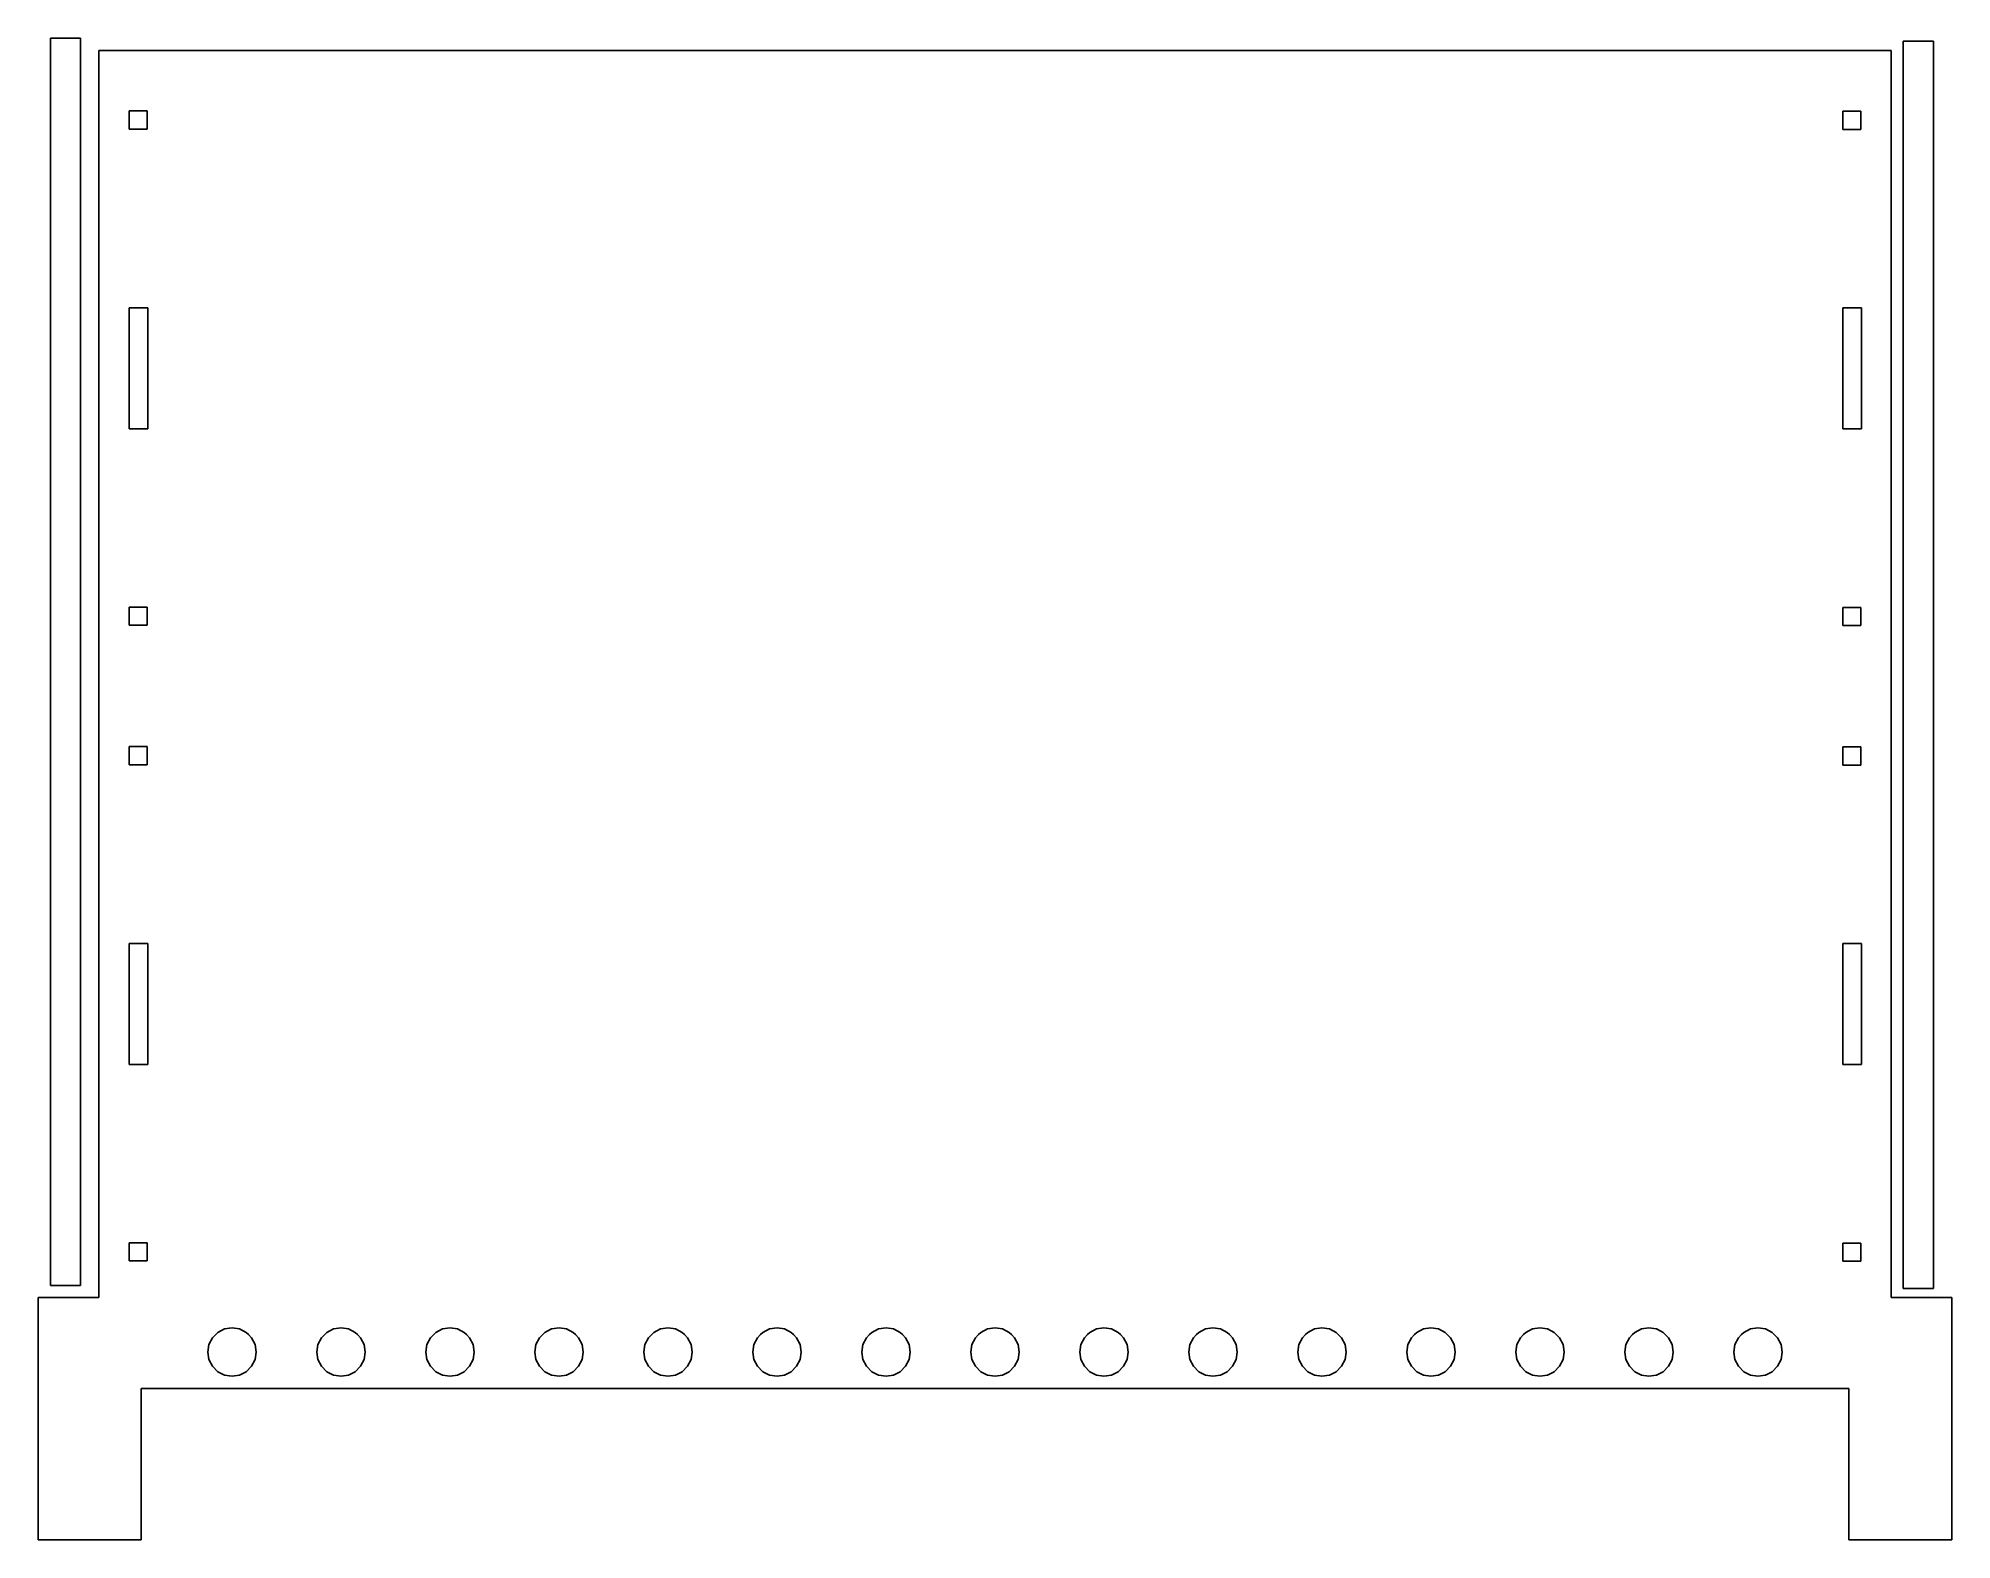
# Model space of a CAD drawing. Header units: millimetres. Extents: x -164 to 152, y -124 to 124.
import ezdxf

# ---------------------------------------------------------------- set-up
doc = ezdxf.new("R2010")
doc.units = ezdxf.units.MM
doc.layers.get('0').update_dxf_attribs({"lineweight": 25, "true_color": 0xffffff})

msp = doc.modelspace()

# ---------------------------------------------------------------- linework, layer by layer
for p, q in [((-162, 124), (-157, 124)), ((-162, -82), (-162, 124)), ((-157, 124), (-157, -82)), ((144, 123.5), (149, 123.5)), ((144, -82.5), (144, 123.5)), ((149, 123.5), (149, -82.5)), ((-154, -84), (-154, 122)), ((-154, 122), (-149, 122)), ((-149, 122), (-147, 122)), ((-147, 122), (-146, 122)), ((-146, 122), (-145.9, 122)), ((-145.9, 122), (-136, 122)), ((-136, 122), (-128, 122)), ((-128, 122), (-118, 122)), ((-118, 122), (-110, 122)), ((-110, 122), (-100, 122)), ((-100, 122), (-92, 122)), ((-92, 122), (-82, 122)), ((-82, 122), (-74, 122)), ((-74, 122), (-64, 122)), ((-64, 122), (-56, 122)), ((-56, 122), (-46, 122)), ((-46, 122), (-38, 122)), ((-38, 122), (-28, 122)), ((-28, 122), (-20, 122)), ((-20, 122), (-10, 122)), ((-10, 122), (-2, 122)), ((-2, 122), (8, 122)), ((8, 122), (16, 122)), ((16, 122), (26, 122)), ((26, 122), (34, 122)), ((34, 122), (44, 122)), ((44, 122), (52, 122)), ((52, 122), (62, 122)), ((62, 122), (70, 122)), ((70, 122), (80, 122)), ((80, 122), (88, 122)), ((88, 122), (98, 122)), ((98, 122), (106, 122)), ((106, 122), (116, 122)), ((116, 122), (124, 122)), ((124, 122), (134, 122)), ((134, 122), (137, 122)), ((137, 122), (137.1, 122)), ((137.1, 122), (142, 122)), ((142, 122), (142, -84)), ((-147, 112), (-149, 112)), ((-149, 112), (-149, 109)), ((-146, 112), (-147, 112)), ((-146, 109), (-146, 112)), ((137, 111.95), (134, 111.95)), ((134, 111.95), (134, 108.95)), ((137, 108.95), (137, 111.95)), ((-149, 109), (-147, 109)), ((-147, 109), (-146, 109)), ((134, 108.95), (137, 108.95)), ((-147, 79.5), (-149, 79.5)), ((-149, 79.5), (-149, 59.5)), ((-146, 79.5), (-147, 79.5)), ((-145.9, 79.5), (-146, 79.5)), ((-145.9, 59.5), (-145.9, 79.5)), ((137, 79.5), (134, 79.5)), ((134, 79.5), (134, 59.5)), ((137.1, 79.5), (137, 79.5)), ((137.1, 59.5), (137.1, 79.5)), ((-149, 59.5), (-147, 59.5)), ((-147, 59.5), (-146, 59.5)), ((-146, 59.5), (-145.9, 59.5)), ((134, 59.5), (137, 59.5)), ((137, 59.5), (137.1, 59.5)), ((-147, 30.05), (-149, 30.05)), ((-149, 30.05), (-149, 27.05)), ((-146, 30.05), (-147, 30.05)), ((-146, 27.05), (-146, 30.05)), ((137, 30), (134, 30)), ((134, 30), (134, 27)), ((137, 27), (137, 30)), ((-149, 27.05), (-147, 27.05)), ((-147, 27.05), (-146, 27.05)), ((134, 27), (137, 27)), ((-147, 7), (-149, 7)), ((-149, 7), (-149, 4)), ((-146, 7), (-147, 7)), ((-146, 4), (-146, 7)), ((137, 6.95), (134, 6.95)), ((134, 6.95), (134, 3.95)), ((137, 3.95), (137, 6.95)), ((-149, 4), (-147, 4)), ((-147, 4), (-146, 4)), ((134, 3.95), (137, 3.95)), ((-147, -25.5), (-149, -25.5)), ((-149, -25.5), (-149, -45.5)), ((-146, -25.5), (-147, -25.5)), ((-145.9, -25.5), (-146, -25.5)), ((-145.9, -45.5), (-145.9, -25.5)), ((137, -25.5), (134, -25.5)), ((134, -25.5), (134, -45.5)), ((137.1, -25.5), (137, -25.5)), ((137.1, -45.5), (137.1, -25.5)), ((-149, -45.5), (-147, -45.5)), ((-147, -45.5), (-146, -45.5)), ((-146, -45.5), (-145.9, -45.5)), ((134, -45.5), (137, -45.5)), ((137, -45.5), (137.1, -45.5)), ((-147, -74.95), (-149, -74.95)), ((-149, -74.95), (-149, -77.95)), ((-146, -74.95), (-147, -74.95)), ((-146, -77.95), (-146, -74.95)), ((137, -75), (134, -75)), ((134, -75), (134, -78)), ((137, -78), (137, -75)), ((-149, -77.95), (-147, -77.95)), ((-147, -77.95), (-146, -77.95)), ((134, -78), (137, -78)), ((-157, -82), (-162, -82)), ((-164, -124), (-164, -84)), ((-164, -84), (-162, -84)), ((-162, -84), (-157, -84)), ((-157, -84), (-154, -84)), ((142, -84), (144, -84)), ((149, -82.5), (144, -82.5)), ((144, -84), (149, -84)), ((149, -84), (152, -84)), ((152, -84), (152, -124)), ((-135.24, -90.65), (-135.81, -91.76)), ((-134.7, -90.11), (-135.24, -90.65)), ((-134.35, -89.76), (-134.7, -90.11)), ((-133.24, -89.19), (-134.35, -89.76)), ((-132, -89), (-133.24, -89.19)), ((-130.76, -89.19), (-132, -89)), ((-129.65, -89.76), (-130.76, -89.19)), ((-129.3, -90.11), (-129.65, -89.76)), ((-128.76, -90.65), (-129.3, -90.11)), ((-128.19, -91.76), (-128.76, -90.65)), ((-117.24, -90.65), (-117.81, -91.76)), ((-116.7, -90.11), (-117.24, -90.65)), ((-116.35, -89.76), (-116.7, -90.11)), ((-115.24, -89.19), (-116.35, -89.76)), ((-114, -89), (-115.24, -89.19)), ((-112.76, -89.19), (-114, -89)), ((-111.65, -89.76), (-112.76, -89.19)), ((-111.3, -90.11), (-111.65, -89.76)), ((-110.76, -90.65), (-111.3, -90.11)), ((-110.19, -91.76), (-110.76, -90.65)), ((-99.24, -90.65), (-99.81, -91.76)), ((-98.7, -90.11), (-99.24, -90.65)), ((-98.35, -89.76), (-98.7, -90.11)), ((-97.24, -89.19), (-98.35, -89.76)), ((-96, -89), (-97.24, -89.19)), ((-94.76, -89.19), (-96, -89)), ((-93.65, -89.76), (-94.76, -89.19)), ((-93.3, -90.11), (-93.65, -89.76)), ((-92.76, -90.65), (-93.3, -90.11)), ((-92.19, -91.76), (-92.76, -90.65)), ((-81.24, -90.65), (-81.81, -91.76)), ((-80.7, -90.11), (-81.24, -90.65)), ((-80.35, -89.76), (-80.7, -90.11)), ((-79.24, -89.19), (-80.35, -89.76)), ((-78, -89), (-79.24, -89.19)), ((-76.76, -89.19), (-78, -89)), ((-75.65, -89.76), (-76.76, -89.19)), ((-75.3, -90.11), (-75.65, -89.76)), ((-74.76, -90.65), (-75.3, -90.11)), ((-74.19, -91.76), (-74.76, -90.65)), ((-63.24, -90.65), (-63.81, -91.76)), ((-62.7, -90.11), (-63.24, -90.65)), ((-62.35, -89.76), (-62.7, -90.11)), ((-61.24, -89.19), (-62.35, -89.76)), ((-60, -89), (-61.24, -89.19)), ((-58.76, -89.19), (-60, -89)), ((-57.65, -89.76), (-58.76, -89.19)), ((-57.3, -90.11), (-57.65, -89.76)), ((-56.76, -90.65), (-57.3, -90.11)), ((-56.19, -91.76), (-56.76, -90.65)), ((-45.24, -90.65), (-45.81, -91.76)), ((-44.7, -90.11), (-45.24, -90.65)), ((-44.35, -89.76), (-44.7, -90.11)), ((-43.24, -89.19), (-44.35, -89.76)), ((-42, -89), (-43.24, -89.19)), ((-40.76, -89.19), (-42, -89)), ((-39.65, -89.76), (-40.76, -89.19)), ((-39.3, -90.11), (-39.65, -89.76)), ((-38.76, -90.65), (-39.3, -90.11)), ((-38.19, -91.76), (-38.76, -90.65)), ((-27.24, -90.65), (-27.81, -91.76)), ((-26.7, -90.11), (-27.24, -90.65)), ((-26.35, -89.76), (-26.7, -90.11)), ((-25.24, -89.19), (-26.35, -89.76)), ((-24, -89), (-25.24, -89.19)), ((-22.76, -89.19), (-24, -89)), ((-21.65, -89.76), (-22.76, -89.19)), ((-21.3, -90.11), (-21.65, -89.76)), ((-20.76, -90.65), (-21.3, -90.11)), ((-20.19, -91.76), (-20.76, -90.65)), ((-9.24, -90.65), (-9.81, -91.76)), ((-8.7, -90.11), (-9.24, -90.65)), ((-8.35, -89.76), (-8.7, -90.11)), ((-7.24, -89.19), (-8.35, -89.76)), ((-6, -89), (-7.24, -89.19)), ((-4.76, -89.19), (-6, -89)), ((-3.65, -89.76), (-4.76, -89.19)), ((-3.3, -90.11), (-3.65, -89.76)), ((-2.76, -90.65), (-3.3, -90.11)), ((-2.19, -91.76), (-2.76, -90.65)), ((8.76, -90.65), (8.19, -91.76)), ((9.3, -90.11), (8.76, -90.65)), ((9.65, -89.76), (9.3, -90.11)), ((10.76, -89.19), (9.65, -89.76)), ((12, -89), (10.76, -89.19)), ((13.24, -89.19), (12, -89)), ((14.35, -89.76), (13.24, -89.19)), ((14.7, -90.11), (14.35, -89.76)), ((15.24, -90.65), (14.7, -90.11)), ((15.81, -91.76), (15.24, -90.65)), ((26.76, -90.65), (26.19, -91.76)), ((27.3, -90.11), (26.76, -90.65)), ((27.65, -89.76), (27.3, -90.11)), ((28.76, -89.19), (27.65, -89.76)), ((30, -89), (28.76, -89.19)), ((31.24, -89.19), (30, -89)), ((32.35, -89.76), (31.24, -89.19)), ((32.7, -90.11), (32.35, -89.76)), ((33.24, -90.65), (32.7, -90.11)), ((33.81, -91.76), (33.24, -90.65)), ((44.76, -90.65), (44.19, -91.76)), ((45.3, -90.11), (44.76, -90.65)), ((45.65, -89.76), (45.3, -90.11)), ((46.76, -89.19), (45.65, -89.76)), ((48, -89), (46.76, -89.19)), ((49.24, -89.19), (48, -89)), ((50.35, -89.76), (49.24, -89.19)), ((50.7, -90.11), (50.35, -89.76)), ((51.24, -90.65), (50.7, -90.11)), ((51.81, -91.76), (51.24, -90.65)), ((62.76, -90.65), (62.19, -91.76)), ((63.3, -90.11), (62.76, -90.65)), ((63.65, -89.76), (63.3, -90.11)), ((64.76, -89.19), (63.65, -89.76)), ((66, -89), (64.76, -89.19)), ((67.24, -89.19), (66, -89)), ((68.35, -89.76), (67.24, -89.19)), ((68.7, -90.11), (68.35, -89.76)), ((69.24, -90.65), (68.7, -90.11)), ((69.81, -91.76), (69.24, -90.65)), ((80.76, -90.65), (80.19, -91.76)), ((81.3, -90.11), (80.76, -90.65)), ((81.65, -89.76), (81.3, -90.11)), ((82.76, -89.19), (81.65, -89.76)), ((84, -89), (82.76, -89.19)), ((85.24, -89.19), (84, -89)), ((86.35, -89.76), (85.24, -89.19)), ((86.7, -90.11), (86.35, -89.76)), ((87.24, -90.65), (86.7, -90.11)), ((87.81, -91.76), (87.24, -90.65)), ((98.76, -90.65), (98.19, -91.76)), ((99.3, -90.11), (98.76, -90.65)), ((99.65, -89.76), (99.3, -90.11)), ((100.76, -89.19), (99.65, -89.76)), ((102, -89), (100.76, -89.19)), ((103.24, -89.19), (102, -89)), ((104.35, -89.76), (103.24, -89.19)), ((104.7, -90.11), (104.35, -89.76)), ((105.24, -90.65), (104.7, -90.11)), ((105.81, -91.76), (105.24, -90.65)), ((116.76, -90.65), (116.19, -91.76)), ((117.3, -90.11), (116.76, -90.65)), ((117.65, -89.76), (117.3, -90.11)), ((118.76, -89.19), (117.65, -89.76)), ((120, -89), (118.76, -89.19)), ((121.24, -89.19), (120, -89)), ((122.35, -89.76), (121.24, -89.19)), ((122.7, -90.11), (122.35, -89.76)), ((123.24, -90.65), (122.7, -90.11)), ((123.81, -91.76), (123.24, -90.65)), ((-135.81, -91.76), (-136, -93)), ((-136, -93), (-135.81, -94.24)), ((-135.81, -94.24), (-135.24, -95.35)), ((-128.76, -95.35), (-128.19, -94.24)), ((-128, -93), (-128.19, -91.76)), ((-128.19, -94.24), (-128, -93)), ((-117.81, -91.76), (-118, -93)), ((-118, -93), (-117.81, -94.24)), ((-117.81, -94.24), (-117.24, -95.35)), ((-110.76, -95.35), (-110.19, -94.24)), ((-110, -93), (-110.19, -91.76)), ((-110.19, -94.24), (-110, -93)), ((-99.81, -91.76), (-100, -93)), ((-100, -93), (-99.81, -94.24)), ((-99.81, -94.24), (-99.24, -95.35)), ((-92.76, -95.35), (-92.19, -94.24)), ((-92, -93), (-92.19, -91.76)), ((-92.19, -94.24), (-92, -93)), ((-81.81, -91.76), (-82, -93)), ((-82, -93), (-81.81, -94.24)), ((-81.81, -94.24), (-81.24, -95.35)), ((-74.76, -95.35), (-74.19, -94.24)), ((-74, -93), (-74.19, -91.76)), ((-74.19, -94.24), (-74, -93)), ((-63.81, -91.76), (-64, -93)), ((-64, -93), (-63.81, -94.24)), ((-63.81, -94.24), (-63.24, -95.35)), ((-56.76, -95.35), (-56.19, -94.24)), ((-56, -93), (-56.19, -91.76)), ((-56.19, -94.24), (-56, -93)), ((-45.81, -91.76), (-46, -93)), ((-46, -93), (-45.81, -94.24)), ((-45.81, -94.24), (-45.24, -95.35)), ((-38.76, -95.35), (-38.19, -94.24)), ((-38, -93), (-38.19, -91.76)), ((-38.19, -94.24), (-38, -93)), ((-27.81, -91.76), (-28, -93)), ((-28, -93), (-27.81, -94.24)), ((-27.81, -94.24), (-27.24, -95.35)), ((-20.76, -95.35), (-20.19, -94.24)), ((-20, -93), (-20.19, -91.76)), ((-20.19, -94.24), (-20, -93)), ((-9.81, -91.76), (-10, -93)), ((-10, -93), (-9.81, -94.24)), ((-9.81, -94.24), (-9.24, -95.35)), ((-2.76, -95.35), (-2.19, -94.24)), ((-2, -93), (-2.19, -91.76)), ((-2.19, -94.24), (-2, -93)), ((8.19, -91.76), (8, -93)), ((8, -93), (8.19, -94.24)), ((8.19, -94.24), (8.76, -95.35)), ((15.24, -95.35), (15.81, -94.24)), ((16, -93), (15.81, -91.76)), ((15.81, -94.24), (16, -93)), ((26.19, -91.76), (26, -93)), ((26, -93), (26.19, -94.24)), ((26.19, -94.24), (26.76, -95.35)), ((33.24, -95.35), (33.81, -94.24)), ((34, -93), (33.81, -91.76)), ((33.81, -94.24), (34, -93)), ((44.19, -91.76), (44, -93)), ((44, -93), (44.19, -94.24)), ((44.19, -94.24), (44.76, -95.35)), ((51.24, -95.35), (51.81, -94.24)), ((52, -93), (51.81, -91.76)), ((51.81, -94.24), (52, -93)), ((62.19, -91.76), (62, -93)), ((62, -93), (62.19, -94.24)), ((62.19, -94.24), (62.76, -95.35)), ((69.24, -95.35), (69.81, -94.24)), ((70, -93), (69.81, -91.76)), ((69.81, -94.24), (70, -93)), ((80.19, -91.76), (80, -93)), ((80, -93), (80.19, -94.24)), ((80.19, -94.24), (80.76, -95.35)), ((87.24, -95.35), (87.81, -94.24)), ((88, -93), (87.81, -91.76)), ((87.81, -94.24), (88, -93)), ((98.19, -91.76), (98, -93)), ((98, -93), (98.19, -94.24)), ((98.19, -94.24), (98.76, -95.35)), ((105.24, -95.35), (105.81, -94.24)), ((106, -93), (105.81, -91.76)), ((105.81, -94.24), (106, -93)), ((116.19, -91.76), (116, -93)), ((116, -93), (116.19, -94.24)), ((116.19, -94.24), (116.76, -95.35)), ((123.24, -95.35), (123.81, -94.24)), ((124, -93), (123.81, -91.76)), ((123.81, -94.24), (124, -93)), ((-135.24, -95.35), (-134.35, -96.24)), ((-134.35, -96.24), (-133.24, -96.81)), ((-133.24, -96.81), (-132, -97)), ((-132, -97), (-130.76, -96.81)), ((-130.76, -96.81), (-129.65, -96.24)), ((-129.65, -96.24), (-128.76, -95.35)), ((-117.24, -95.35), (-116.35, -96.24)), ((-116.35, -96.24), (-115.24, -96.81)), ((-115.24, -96.81), (-114, -97)), ((-114, -97), (-112.76, -96.81)), ((-112.76, -96.81), (-111.65, -96.24)), ((-111.65, -96.24), (-110.76, -95.35)), ((-99.24, -95.35), (-98.35, -96.24)), ((-98.35, -96.24), (-97.24, -96.81)), ((-97.24, -96.81), (-96, -97)), ((-96, -97), (-94.76, -96.81)), ((-94.76, -96.81), (-93.65, -96.24)), ((-93.65, -96.24), (-92.76, -95.35)), ((-81.24, -95.35), (-80.35, -96.24)), ((-80.35, -96.24), (-79.24, -96.81)), ((-79.24, -96.81), (-78, -97)), ((-78, -97), (-76.76, -96.81)), ((-76.76, -96.81), (-75.65, -96.24)), ((-75.65, -96.24), (-74.76, -95.35)), ((-63.24, -95.35), (-62.35, -96.24)), ((-62.35, -96.24), (-61.24, -96.81)), ((-61.24, -96.81), (-60, -97)), ((-60, -97), (-58.76, -96.81)), ((-58.76, -96.81), (-57.65, -96.24)), ((-57.65, -96.24), (-56.76, -95.35)), ((-45.24, -95.35), (-44.35, -96.24)), ((-44.35, -96.24), (-43.24, -96.81)), ((-43.24, -96.81), (-42, -97)), ((-42, -97), (-40.76, -96.81)), ((-40.76, -96.81), (-39.65, -96.24)), ((-39.65, -96.24), (-38.76, -95.35)), ((-27.24, -95.35), (-26.35, -96.24)), ((-26.35, -96.24), (-25.24, -96.81)), ((-25.24, -96.81), (-24, -97)), ((-24, -97), (-22.76, -96.81)), ((-22.76, -96.81), (-21.65, -96.24)), ((-21.65, -96.24), (-20.76, -95.35)), ((-9.24, -95.35), (-8.35, -96.24)), ((-8.35, -96.24), (-7.24, -96.81)), ((-7.24, -96.81), (-6, -97)), ((-6, -97), (-4.76, -96.81)), ((-4.76, -96.81), (-3.65, -96.24)), ((-3.65, -96.24), (-2.76, -95.35)), ((8.76, -95.35), (9.65, -96.24)), ((9.65, -96.24), (10.76, -96.81)), ((10.76, -96.81), (12, -97)), ((12, -97), (13.24, -96.81)), ((13.24, -96.81), (14.35, -96.24)), ((14.35, -96.24), (15.24, -95.35)), ((26.76, -95.35), (27.65, -96.24)), ((27.65, -96.24), (28.76, -96.81)), ((28.76, -96.81), (30, -97)), ((30, -97), (31.24, -96.81)), ((31.24, -96.81), (32.35, -96.24)), ((32.35, -96.24), (33.24, -95.35)), ((44.76, -95.35), (45.65, -96.24)), ((45.65, -96.24), (46.76, -96.81)), ((46.76, -96.81), (48, -97)), ((48, -97), (49.24, -96.81)), ((49.24, -96.81), (50.35, -96.24)), ((50.35, -96.24), (51.24, -95.35)), ((62.76, -95.35), (63.65, -96.24)), ((63.65, -96.24), (64.76, -96.81)), ((64.76, -96.81), (66, -97)), ((66, -97), (67.24, -96.81)), ((67.24, -96.81), (68.35, -96.24)), ((68.35, -96.24), (69.24, -95.35)), ((80.76, -95.35), (81.65, -96.24)), ((81.65, -96.24), (82.76, -96.81)), ((82.76, -96.81), (84, -97)), ((84, -97), (85.24, -96.81)), ((85.24, -96.81), (86.35, -96.24)), ((86.35, -96.24), (87.24, -95.35)), ((98.76, -95.35), (99.65, -96.24)), ((99.65, -96.24), (100.76, -96.81)), ((100.76, -96.81), (102, -97)), ((102, -97), (103.24, -96.81)), ((103.24, -96.81), (104.35, -96.24)), ((104.35, -96.24), (105.24, -95.35)), ((116.76, -95.35), (117.65, -96.24)), ((117.65, -96.24), (118.76, -96.81)), ((118.76, -96.81), (120, -97)), ((120, -97), (121.24, -96.81)), ((121.24, -96.81), (122.35, -96.24)), ((122.35, -96.24), (123.24, -95.35)), ((-146, -99), (-147, -99)), ((-147, -99), (-147, -124)), ((-145.9, -99), (-146, -99)), ((-136, -99), (-145.9, -99)), ((135, -99), (-136, -99)), ((135, -124), (135, -99)), ((-162, -124), (-164, -124)), ((-157, -124), (-162, -124)), ((-154, -124), (-157, -124)), ((-149, -124), (-154, -124)), ((-147, -124), (-149, -124)), ((142, -124), (135, -124)), ((144, -124), (142, -124)), ((149, -124), (144, -124)), ((152, -124), (149, -124))]:
    msp.add_line(p, q)

doc.saveas('drawing.dxf')
